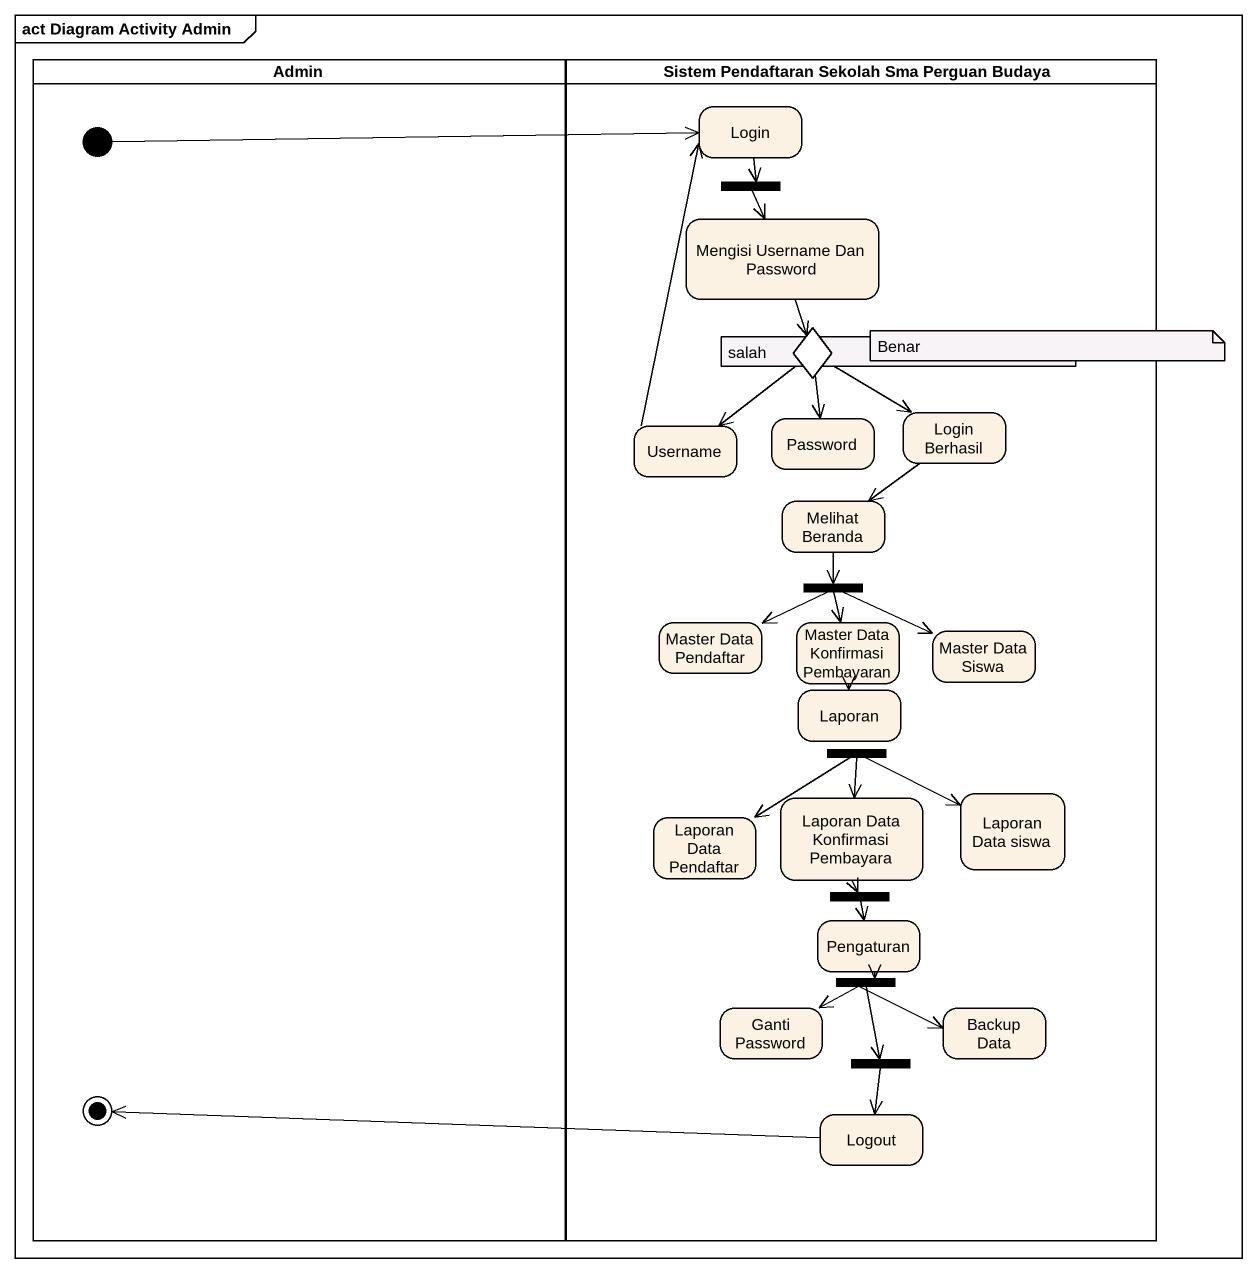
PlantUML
@startuml
mainframe act Diagram Activity Admin
hide empty description
state Admin <<partition>> {
  state initial1 <<start>>
  state final1 <<end>>
}
state "Sistem Pendaftaran Sekolah Sma Perguan Budaya" as Sistem_Pendaftaran_Sekolah <<partition>> {
  state Login
  state fork1 <<fork>>
  state "Mengisi Username Dan Password" as Mengisi_Username_Dan
  state choice1 <<choice>>
  state Username
  state Password
  state "Login Berhasil" as Login_Berhasil
  state "Melihat Beranda" as Melihat_Beranda
  state fork2 <<fork>>
  state "Master Data Pendaftar" as Master_Data_Pendaftar
  state "Master Data Konfirmasi Pembayaran" as Master_Data_Konfirmasi
  state "Master Data Siswa" as Master_Data_Siswa
  state Laporan
  state "Laporan Data Konfirmasi Pembayara" as Laporan_Data_Konfirmasi
  state fork3 <<fork>>
  state "Laporan Data siswa" as Laporan_Data_siswa
  state "Laporan Data Pendaftar" as Laporan_Data_Pendaftar
  state Pengaturan
  state fork4 <<fork>>
  state "Ganti Password" as Ganti_Password
  state fork5 <<fork>>
  state "Backup Data" as Backup_Data
  state fork6 <<fork>>
  state Logout
}
initial1 -right-> Login
Login --> fork1
fork1 --> Mengisi_Username_Dan
Mengisi_Username_Dan --> choice1
choice1 --> Username
choice1 --> Password
choice1 -right-> Login_Berhasil
Username -up-> Login
Login_Berhasil --> Melihat_Beranda
Melihat_Beranda --> fork2
fork2 -left-> Master_Data_Pendaftar
fork2 --> Master_Data_Konfirmasi
fork2 -right-> Master_Data_Siswa
Master_Data_Konfirmasi --> Laporan
Laporan_Data_Konfirmasi --> fork4
fork3 --> Laporan_Data_Konfirmasi
fork3 -right-> Laporan_Data_siswa
fork3 --> Laporan_Data_Pendaftar
Pengaturan --> fork5
fork4 --> Pengaturan
fork5 -left-> Ganti_Password
fork5 -right-> Backup_Data
fork5 --> fork6
fork6 --> Logout
Logout -left-> final1
note as N1
  salah
end note
note as N2
  Benar
end note
@enduml
